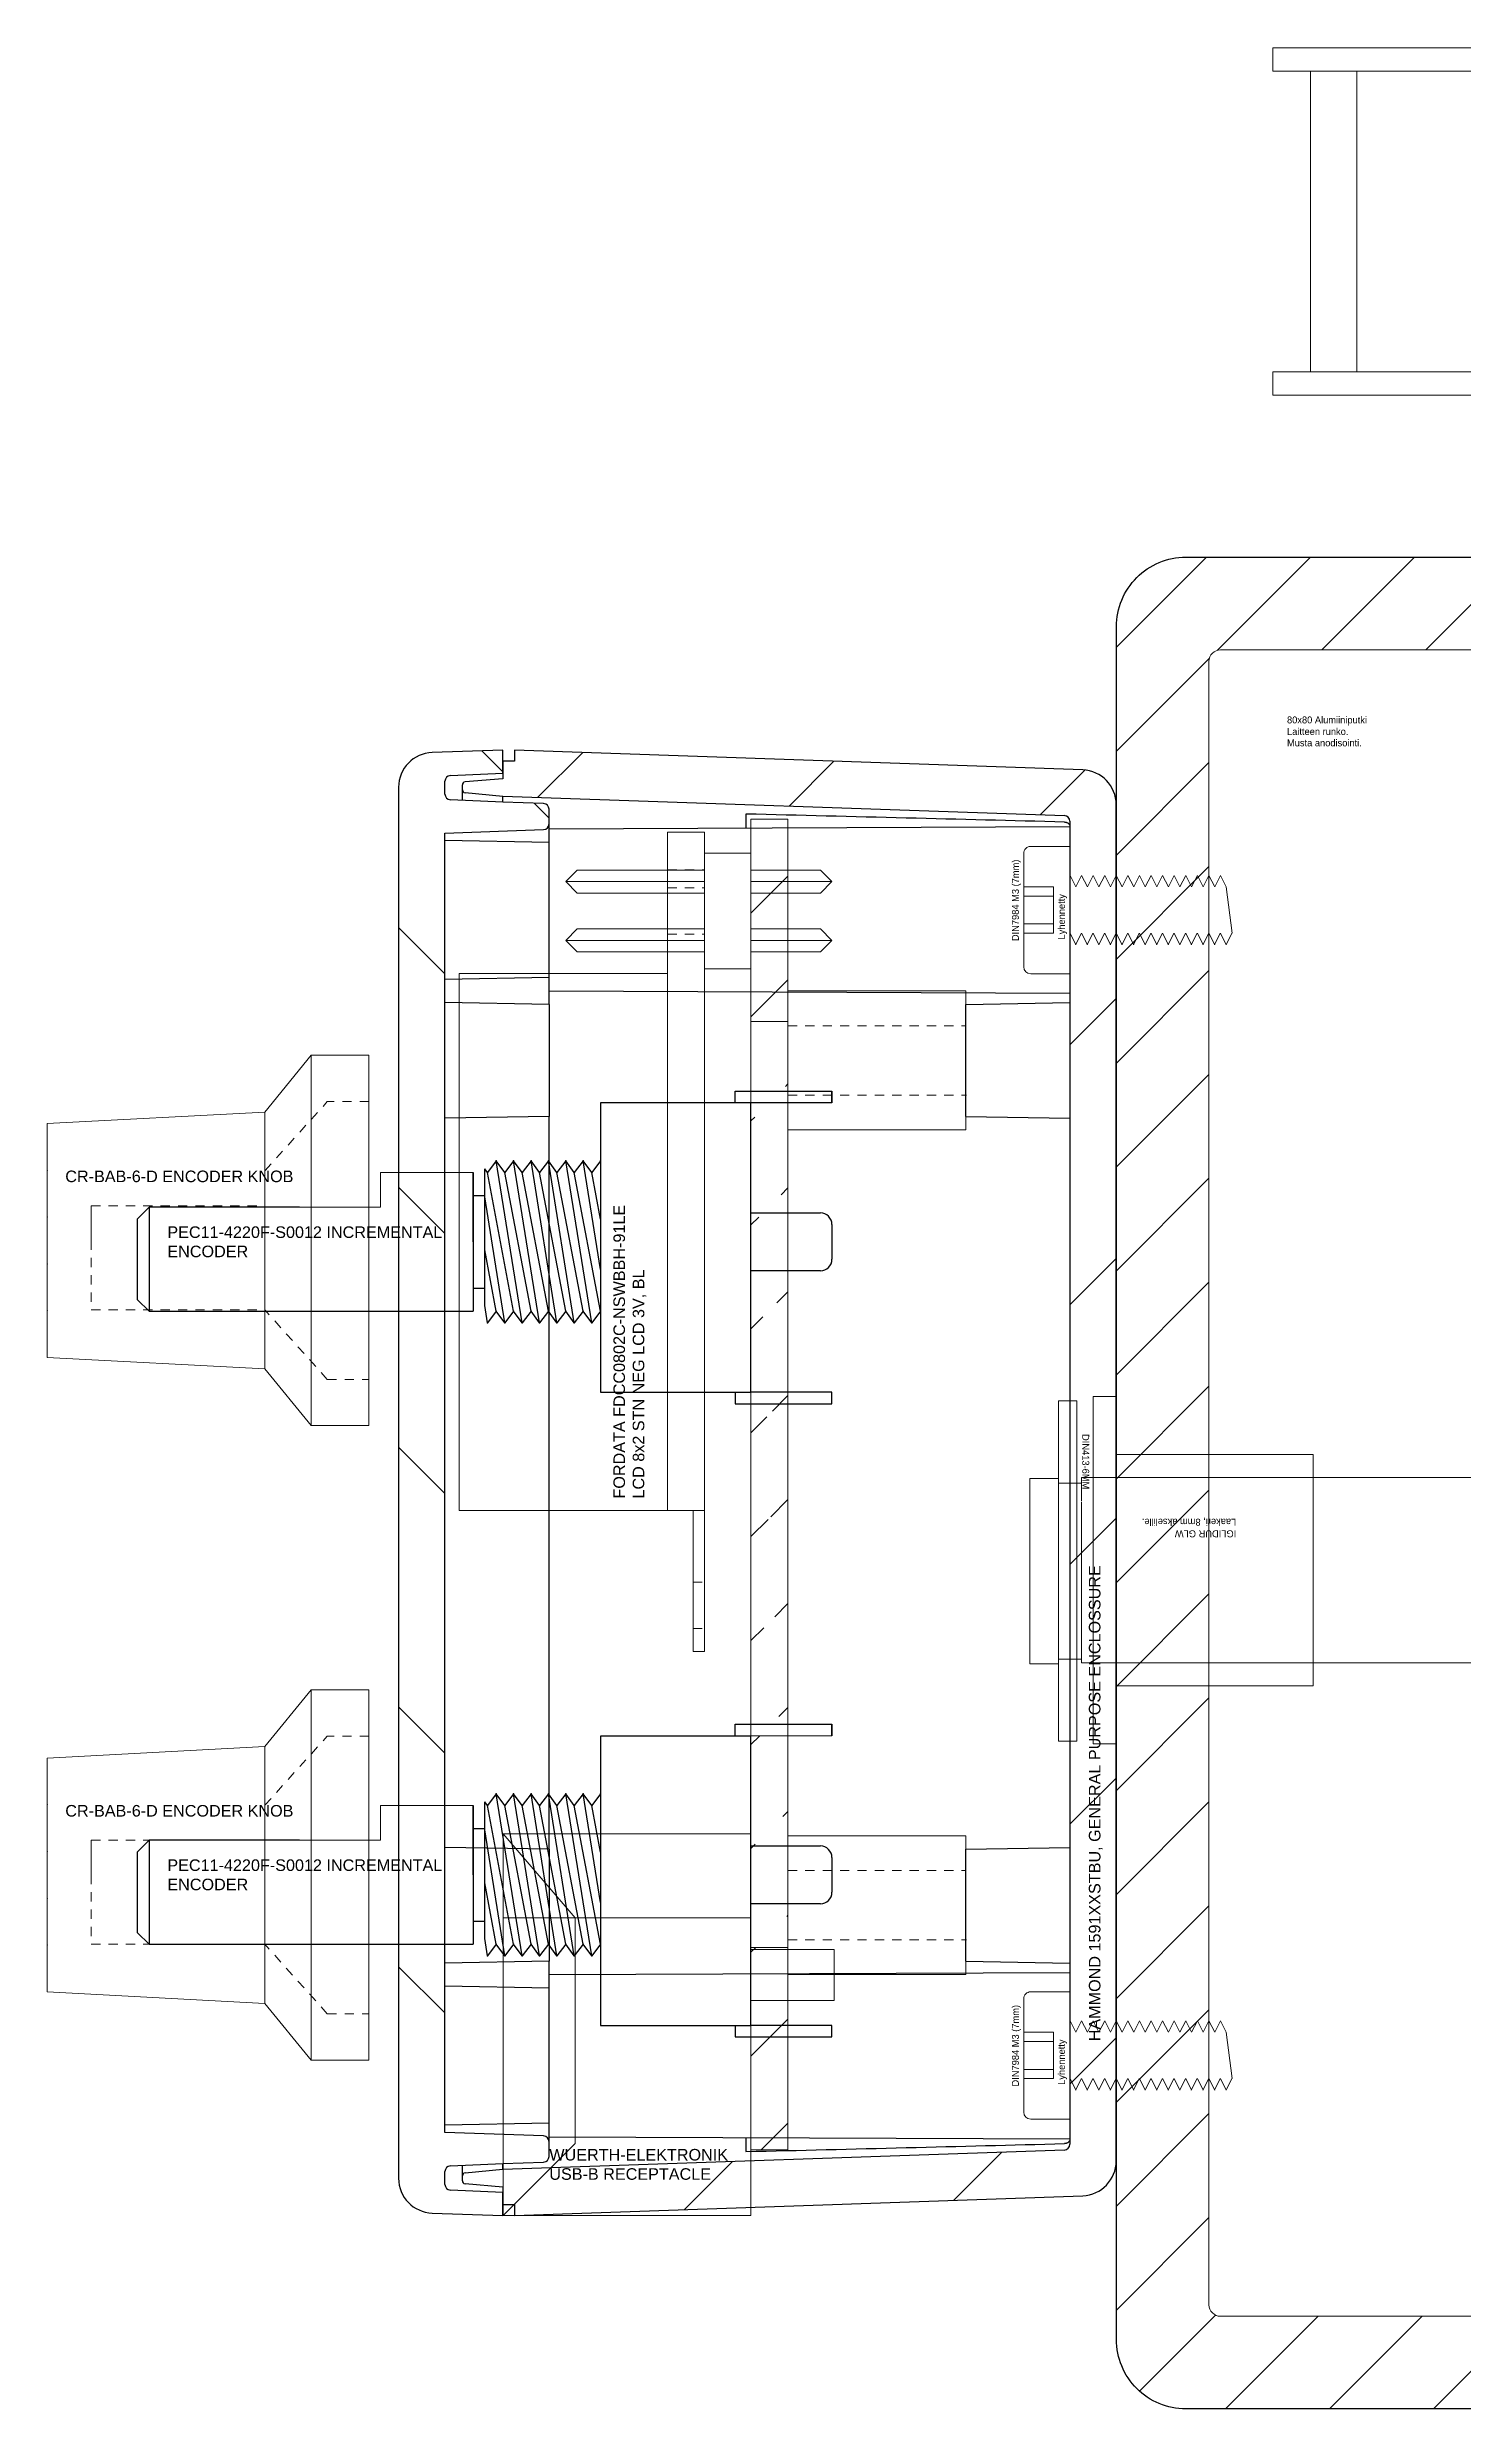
# Model space of a CAD drawing. Header units: millimetres. Extents: x -784753 to 2734, y -375 to 77802.
# Drawn here: x 881.2 to 942.4, y 486.4 to 588.4 of the extents above; entities that cross this region are included whole.
import ezdxf

# ---------------------------------------------------------------- set-up
doc = ezdxf.new("R2010")
doc.units = ezdxf.units.MM
doc.linetypes.add('phl_center', pattern=[0.75, 0.4, -0.35])
for name, color, linetype in [('AKSELI', 241, 'Continuous'), ('ENCODERIT', 40, 'Continuous'), ('LAAKERIT', 210, 'Continuous'), ('PCB-PARTS', 1, 'Continuous'), ('PULTIT_MUTTERIT_RUUVIT', 131, 'Continuous'), ('RATTAAT', 10, 'Continuous'), ('RUNKO', 140, 'Continuous')]:
    doc.layers.add(name, color=color, linetype=linetype)
doc.layers.add('ATTRIBUUTIT', color=61, linetype='Continuous', plot=False)
for name, color, linetype, true_color in [('ENCORE-NUPIT', 7, 'Continuous', 0xff29e8), ('LCD-NÄYTTÖ', 7, 'Continuous', 0x9893ff), ('OHJAINKOTELO', 7, 'Continuous', 0xdabefd), ('PCB', 7, 'Continuous', 0x00e600)]:
    doc.layers.add(name, color=color, linetype=linetype, true_color=true_color)
doc.styles.add('Note Text (ANSI)', font='ARIAL.TTF')

# ---------------------------------------------------------------- blocks, each defined once
blk = doc.blocks.new('ALUMIINIPUTKI-80x80-FRONTS')
at = {"lineweight": 0}
h = blk.add_hatch(dxfattribs=at)
h.set_pattern_fill('ANSI31', color=256, angle=-90, style=0)
h.set_pattern_definition([(-135, (342.8972, 373.0944), (-2.245064, 2.245064), [])])
h.paths.add_polyline_path([(79.11, -69.64), (79.11, -69.91), (79.11, -72.41), (79.11, -76.14, -0.414214), (76.11, -79.14), (2.11, -79.14, -0.414214), (-0.89, -76.14), (-0.89, -2.14, -0.414214), (2.11, 0.86), (21.54, 0.86), (24.04, 0.86), (24.31, 0.86), (26.81, 0.86), (33.97, 0.86), (36.47, 0.86), (39.24, 0.86), (51.54, 0.86), (54.04, 0.86), (54.31, 0.86), (56.81, 0.86), (76.11, 0.86, -0.414214), (79.11, -2.14), (79.11, -67.14)])
h.paths.add_polyline_path([(75.11, -29.11), (75.11, -3.64, 0.414214), (74.61, -3.14), (41.74, -3.14), (36.47, -3.14), (3.61, -3.14, 0.414214), (3.11, -3.64), (3.11, -74.64, 0.414214), (3.61, -75.14), (74.61, -75.14, 0.414214), (75.11, -74.64), (75.11, -48.32), (75.11, -47.32), (75.11, -47.06), (75.11, -46.06), (75.11, -41.82), (75.11, -40.82), (75.11, -40.56), (75.11, -39.56), (75.11, -34.37), (75.11, -31.87), (75.11, -31.61)], flags=16)
for p, q in [((24.18, 0.86), (21.68, 0.86)), ((24.18, 0.86), (26.68, 0.86)), ((39.11, 0.86), (34.11, 0.86)), ((39.11, 0.86), (36.61, 0.86)), ((54.18, 0.86), (51.68, 0.86)), ((54.18, 0.86), (56.68, 0.86)), ((3.11, -3.64), (3.11, -74.64)), ((74.61, -3.14), (3.61, -3.14)), ((36.61, -3.14), (41.61, -3.14)), ((74.61, -3.14), (74.61, -3.14)), ((75.11, -3.64), (75.11, -74.64)), ((75.11, -3.64), (75.11, -3.64)), ((75.11, -31.74), (75.11, -29.24)), ((75.11, -31.74), (75.11, -34.24)), ((75.11, -40.69), (75.11, -39.69)), ((75.11, -40.69), (75.11, -41.69)), ((75.11, -47.19), (75.11, -46.19)), ((75.11, -47.19), (75.11, -48.19)), ((79.11, -69.77), (79.11, -67.27)), ((79.11, -69.77), (79.11, -72.27)), ((3.61, -75.14), (74.61, -75.14))]:
    blk.add_line(p, q, dxfattribs=at)
blk.add_lwpolyline([(79.11, -2.14), (79.11, -76.14, -0.414214), (76.11, -79.14), (2.11, -79.14, -0.414214), (-0.89, -76.14), (-0.89, -2.14, -0.414214), (2.11, 0.86), (76.11, 0.86, -0.414214)], format="xyb", close=True)
for centre, start, end in [((3.61, -3.64), 90, 180), ((74.61, -3.64), 0, 90), ((3.61, -74.64), 180, 270), ((74.61, -74.64), 270, 0)]:
    blk.add_arc(centre, 0.5, start, end, dxfattribs=at)
at = {"layer": 'ATTRIBUUTIT', "lineweight": 0, "flags": 8}
for tag, p in [('_TYYPPI', (6.48, -6.32)), ('_KUVAUS', (6.48, -6.82)), ('_NOTES', (6.48, -7.31)), ('_NOTES_RIVI2', (6.48, -7.77)), ('_NOTES_RIVI3', (6.48, -8.24))]:
    blk.add_attdef(tag, p, '', height=0.3, dxfattribs=at)
blk = doc.blocks.new('T5-40-CAMERA-PLATFORM-LSIDE')
at = {"lineweight": 0}
for p, q in [((33, 21), (-33, 21)), ((-33, 21), (-33, 20)), ((29.48, 21), (-4, 21)), ((6.5, 21), (7.5, 21)), ((33, 21), (33, 20)), ((-33, 20), (-29.37, 20)), ((-31.37, 20), (-31.37, 7)), ((-29.37, 7), (-29.37, 20)), ((-29.37, 20), (29.48, 20)), ((29.48, 7), (29.48, 20)), ((29.48, 20), (33, 20)), ((31.48, 7), (31.48, 20)), ((-33, 6), (-33, 7)), ((-33, 7), (-29.37, 7)), ((-29.37, 7), (29.48, 7)), ((29.48, 7), (33, 7)), ((33, 7), (33, 6)), ((33, 6), (-33, 6)), ((-31.37, 6), (-29.37, 6)), ((-20, 0), (-20, 6)), ((20, 0), (20, 6)), ((31.48, 6), (29.48, 6)), ((20, 0), (-20, 0)), ((0, 0), (-20, 0)), ((0, 0), (-20, 0)), ((0, 0), (-4, 0)), ((0, 0), (-4, 0)), ((0, 0), (-3, 0)), ((0, 0), (20, 0)), ((0, 0), (20, 0)), ((0, 0), (3, 0)), ((0, 0), (4, 0)), ((0, 0), (20, 0)), ((0, 0), (4, 0)), ((0, 0), (20, 0))]:
    blk.add_line(p, q, dxfattribs=at)
at = {"linetype": 'phl_center', "lineweight": 0}
for p, q in [((-6.5, 14.03), (-6.5, 21.03)), ((6.5, 14), (6.5, 21)), ((7.5, 21), (7.5, 5.31)), ((16.87, 5.31), (16.87, 21)), ((0, 14.03), (-6.5, 14.03)), ((-4, 0), (-4, 14.03)), ((-0.06, 14.03), (6.44, 14.03)), ((4, 0), (4, 14)), ((7.5, 5.31), (16.87, 5.31))]:
    blk.add_line(p, q, dxfattribs=at)
at = {"layer": 'ATTRIBUUTIT', "lineweight": 0, "flags": 8}
for tag, p in [('_TYYPPI', (-18.73, 3.3)), ('_KUVAUS', (-18.73, 2.8)), ('_NOTES', (-18.73, 2.31)), ('_NOTES_RIVI2', (-18.73, 1.85)), ('_NOTES_RIVI3', (-18.73, 1.38))]:
    blk.add_attdef(tag, p, '', height=0.3, dxfattribs=at)
blk = doc.blocks.new('AKSELI-8MM-LSIDE')
at = {"lineweight": 0}
for p, q in [((0, 4), (0, -4)), ((1.23, 4), (0, 4)), ((1.23, 3), (1.23, 4)), ((1.23, 0), (1.23, 3.8)), ((1.23, 3.8), (2.23, 3.8)), ((2.23, 3.96), (2.23, 2.96)), ((2.73, 3.96), (2.23, 3.96)), ((51.55, 3.96), (2.23, 3.96)), ((51.55, 3.96), (51.55, 2.96)), ((85.23, 3.96), (56.55, 3.96)), ((56.55, 2.96), (56.55, 3.96)), ((85.23, 3.96), (85.23, 2.96)), ((104.12, 3.96), (90.23, 3.96)), ((90.23, 3.96), (90.23, 2.96)), ((104.12, 3.96), (104.12, -4.04)), ((1.23, 3), (1.23, -3)), ((2.23, 3), (2.23, -3)), ((51.55, 2.96), (56.55, 2.96)), ((85.23, 2.96), (90.23, 2.96)), ((1.23, 0), (1.23, -3.8)), ((1.23, -3), (1.23, -4)), ((2.23, -4.04), (2.23, -3.04)), ((1.23, -4), (0, -4)), ((1.23, -3.8), (2.23, -3.8)), ((2.73, -4.04), (2.23, -4.04)), ((104.12, -4.04), (2.23, -4.04))]:
    blk.add_line(p, q, dxfattribs=at)
blk = doc.blocks.new('IGLIDUR-GLW-10MM-LSIDE')
at = {"lineweight": 0}
for p, q in [((1, 7.5), (0, 7.5)), ((0, 7.5), (0, 5)), ((1, 0), (1, 7.5)), ((-8.5, 5), (-8.5, -5)), ((0, 5), (-8.5, 5)), ((0, 5), (0, -5)), ((1, -5), (1, 5)), ((1, 0), (1, 4)), ((1, 0), (1, -7.5)), ((1, 0), (1, -4)), ((-8.5, -5), (0, -5)), ((0, -7.5), (0, -5)), ((1, -7.5), (0, -7.5))]:
    blk.add_line(p, q, dxfattribs=at)
at = {"linetype": 'phl_center', "lineweight": 0}
for p, q in [((1, 4), (-8.5, 4)), ((1, -4), (-8.5, -4))]:
    blk.add_line(p, q, dxfattribs=at)
at = {"layer": 'ATTRIBUUTIT', "lineweight": 0, "flags": 8}
for tag, p in [('_TYYPPI', (-5.18, -1.72)), ('_KUVAUS', (-5.18, -2.22)), ('_NOTES', (-5.18, -2.7)), ('_NOTES_RIVI2', (-5.18, -3.17)), ('_NOTES_RIVI3', (-5.18, -3.64))]:
    blk.add_attdef(tag, p, '', height=0.3, dxfattribs=at)
blk = doc.blocks.new('AKSELIVARMISTIN-DIN413-LSIDE')
at = {"lineweight": 0}
for p, q in [((-0.01, 14.7), (-0.01, 0)), ((-0.01, 14.7), (0.79, 14.7)), ((0.79, 0), (0.79, 14.7)), ((-0.01, 7.35), (-0.01, 11.15)), ((-0.01, 11.15), (0.79, 11.15)), ((-0.01, 7.35), (-0.01, 3.55)), ((-0.01, 3.55), (0.79, 3.55)), ((-0.01, 0), (0.79, 0))]:
    blk.add_line(p, q, dxfattribs=at)
at = {"layer": 'ATTRIBUUTIT', "lineweight": 0, "flags": 8}
for tag, p in [('_KUVAUS', (-0.24, 4.44)), ('_TYYPPI', (-0.24, 1.43))]:
    blk.add_attdef(tag, p, '', height=0.3, rotation=90, dxfattribs=at)
blk = doc.blocks.new('M3x7-DIN7984-LSIDE')
at = {"lineweight": 0}
for p, q in [((0, 0), (0, 1.7)), ((0.3, 2), (5.2, 2)), ((1.75, 0.71), (1.75, 2)), ((2.15, 0.71), (2.15, 2)), ((3.35, 0.71), (3.35, 2)), ((3.75, 0.71), (3.75, 2)), ((5.5, 1.7), (5.5, 0)), ((5.5, 0), (0, 0)), ((2.75, 0), (1.25, 0)), ((1.75, 0), (1.25, -0.25)), ((2.75, 0.71), (1.75, 0.71)), ((1.75, 0.71), (2.15, 0.71)), ((2.75, 0.71), (3.75, 0.71)), ((2.75, 0), (4.25, 0)), ((3.75, 0.71), (3.35, 0.71)), ((3.75, 0.71), (3.45, 0.71)), ((4.25, 0), (3.75, -0.25)), ((1.25, -0.24), (1.75, -0.49)), ((1.75, -0.5), (1.25, -0.75)), ((1.25, -0.74), (1.75, -0.99)), ((1.75, -1), (1.25, -1.25)), ((3.75, -0.25), (4.25, -0.5)), ((4.25, -0.5), (3.75, -0.75)), ((3.75, -0.75), (4.25, -1)), ((4.25, -1), (3.75, -1.25)), ((1.25, -1.24), (1.75, -1.49)), ((1.75, -1.5), (1.25, -1.75)), ((1.25, -1.74), (1.75, -1.99)), ((1.75, -2), (1.25, -2.25)), ((3.75, -1.25), (4.25, -1.5)), ((4.25, -1.5), (3.75, -1.75)), ((3.75, -1.75), (4.25, -2)), ((4.25, -2), (3.75, -2.25)), ((1.25, -2.24), (1.75, -2.49)), ((1.75, -2.5), (1.25, -2.75)), ((1.25, -2.74), (1.75, -2.99)), ((1.75, -3), (1.25, -3.25)), ((3.75, -2.25), (4.25, -2.5)), ((4.25, -2.5), (3.75, -2.75)), ((3.75, -2.75), (4.25, -3)), ((4.25, -3), (3.75, -3.25)), ((1.25, -3.24), (1.75, -3.49)), ((1.75, -3.5), (1.25, -3.75)), ((1.25, -3.74), (1.75, -3.99)), ((1.75, -4), (1.25, -4.25)), ((3.75, -3.25), (4.25, -3.5)), ((4.25, -3.5), (3.75, -3.75)), ((3.75, -3.75), (4.25, -4)), ((4.25, -4), (3.75, -4.25)), ((1.25, -4.24), (1.75, -4.49)), ((1.75, -4.5), (1.25, -4.75)), ((1.25, -4.74), (1.75, -4.99)), ((1.75, -5), (1.25, -5.25)), ((3.75, -4.25), (4.25, -4.5)), ((4.25, -4.5), (3.75, -4.75)), ((3.75, -4.75), (4.25, -5)), ((4.25, -5), (3.75, -5.25)), ((1.25, -5.24), (1.75, -5.49)), ((1.75, -5.5), (1.25, -5.75)), ((1.25, -5.74), (1.75, -5.99)), ((1.75, -6), (1.25, -6.25)), ((3.75, -5.25), (4.25, -5.5)), ((4.25, -5.5), (3.75, -5.75)), ((3.75, -5.75), (4.25, -6)), ((4.25, -6), (3.75, -6.25)), ((1.25, -6.24), (1.75, -6.49)), ((1.75, -6.5), (1.25, -6.75)), ((1.25, -6.74), (1.75, -6.99)), ((3.75, -6.75), (1.75, -7)), ((3.75, -6.25), (4.25, -6.5)), ((4.25, -6.5), (3.75, -6.75))]:
    blk.add_line(p, q, dxfattribs=at)
for centre, start, end in [((0.3, 1.7), 90, 180), ((5.2, 1.7), 0, 90)]:
    blk.add_arc(centre, 0.3, start, end, dxfattribs=at)
at = {"layer": 'ATTRIBUUTIT', "lineweight": 0, "flags": 8}
for tag, p in [('_TYYPPI', (1.41, 2.21)), ('_NOTE', (1.48, 0.22))]:
    blk.add_attdef(tag, p, '', height=0.3, dxfattribs=at)
blk = doc.blocks.new('LCD-DISPLAY-LSIDE')
at = {"lineweight": 0}
for p, q in [((22.7, 10.6), (-0.5, 10.6)), ((-0.5, 1.6), (-0.5, 10.6)), ((-0.5, 10.6), (-0.5, 1.6)), ((22.7, 1.6), (22.7, 10.6)), ((-0.5, 1.6), (-6.6, 1.6)), ((-0.5, 1.6), (-6.6, 1.6)), ((-6.6, 1.6), (-6.6, 0)), ((-4.47, 1.6), (-4.97, 1.6)), ((-3.2, 1.6), (-4.47, 1.6)), ((-4.47, 1.6), (-3.97, 1.6)), ((-4.47, 1.6), (-1.93, 1.6)), ((-3.2, 1.6), (-4.2, 1.6)), ((-3.2, 1.6), (-2.2, 1.6)), ((-2.2, 1.6), (-2.7, 1.6)), ((-1.93, 1.6), (-2.43, 1.6)), ((-1.93, 1.6), (-1.43, 1.6)), ((-0.5, 1.6), (22.7, 1.6)), ((22.7, 1.6), (22.7, 0)), ((22.7, 0), (-6.6, 0)), ((-6.6, 0), (28.8, 0)), ((28.8, 0.5), (22.7, 0.5)), ((27.8, 0.5), (25.8, 0.5)), ((28.8, 0.5), (27.8, 0.5)), ((28.8, 0), (28.8, 0.5))]:
    blk.add_line(p, q, dxfattribs=at)
at = {"linetype": 'phl_center', "lineweight": 0}
for p, q in [((-4.97, 1.6), (-4.97, 0)), ((-4.2, 1.6), (-4.2, 0)), ((-3.97, 1.6), (-3.97, 0)), ((-2.43, 1.6), (-2.43, 0)), ((-2.2, 1.6), (-2.2, 0)), ((-1.43, 1.6), (-1.43, 0)), ((25.8, 0.5), (25.8, 0)), ((27.8, 0.5), (27.8, 0))]:
    blk.add_line(p, q, dxfattribs=at)
at = {"layer": 'ATTRIBUUTIT', "lineweight": 0, "extrusion": (0, 0, -1), "insert": (22.19, 3.94), "char_height": 2.5, "width": 14.2, "attachment_point": 1, "text_direction": (-1, 0, 0), "style": 'Note Text (ANSI)'}
blk.add_mtext('{\\fArial|b0|i0|c0|p0;\\H0.2x;FORDATA FDCC0802C-NSWBBH-91LE\\PLCD 8x2 STN NEG LCD 3V, BL}', dxfattribs=at)
blk = doc.blocks.new('HAMMOND-1591XXBTBU-FRONT')
h = blk.add_hatch()
h.set_pattern_fill('ANSI31', color=256, scale=63.5, style=0)
h.set_pattern_definition([(45, (881.298, -183.769), (-5.61266, 5.61266), [])])
edge = h.paths.add_edge_path()
edge.add_ellipse((1132.37, 84.36), major_axis=(0, 1.5), ratio=1, start_angle=0, end_angle=88)
edge.add_line((1130.87, 84.41), (1130.76, 81.36))
edge.add_line((1130.76, 81.36), (1131.24, 81.36))
edge.add_line((1131.24, 81.36), (1131.76, 81.36))
edge.add_line((1131.76, 81.36), (1131.86, 83.62))
edge.add_ellipse((1132.11, 83.61), major_axis=(0.011, 0.25), ratio=1, start_angle=2.5, end_angle=90, ccw=False)
edge.add_line((1132.11, 83.86), (1132.66, 83.86))
edge.add_ellipse((1132.66, 83.61), major_axis=(0, 0.25), ratio=1, start_angle=272.5, end_angle=360, ccw=False)
edge.add_line((1132.91, 83.62), (1133.01, 81.36))
edge.add_line((1133.01, 81.36), (1133.07, 79.6))
edge.add_ellipse((1133.32, 79.61), major_axis=(0.009, -0.25), ratio=1, start_angle=270, end_angle=358)
edge.add_line((1133.32, 79.36), (1133.95, 79.36))
edge.add_ellipse((1133.95, 79.61), major_axis=(0, -0.25), ratio=1, start_angle=0, end_angle=88)
edge.add_line((1134.2, 79.6), (1134.35, 83.86))
edge.add_line((1134.35, 83.86), (1190.49, 83.86))
edge.add_line((1190.49, 83.86), (1190.64, 79.6))
edge.add_ellipse((1190.89, 79.61), major_axis=(-0.25, -0.009), ratio=1, start_angle=360, end_angle=448)
edge.add_line((1190.89, 79.36), (1191.52, 79.36))
edge.add_ellipse((1191.52, 79.61), major_axis=(0.25, 0), ratio=1, start_angle=270, end_angle=358)
edge.add_line((1191.77, 79.6), (1191.83, 81.36))
edge.add_line((1191.83, 81.36), (1191.93, 83.62))
edge.add_ellipse((1192.18, 83.61), major_axis=(0.011, 0.25), ratio=1, start_angle=2.5, end_angle=90, ccw=False)
edge.add_line((1192.18, 83.86), (1192.73, 83.86))
edge.add_ellipse((1192.73, 83.61), major_axis=(0, 0.25), ratio=1, start_angle=272.5, end_angle=360, ccw=False)
edge.add_line((1192.98, 83.62), (1193.08, 81.36))
edge.add_line((1193.08, 81.36), (1193.6, 81.36))
edge.add_line((1193.6, 81.36), (1194.08, 81.36))
edge.add_line((1194.08, 81.36), (1193.97, 84.41))
edge.add_ellipse((1192.47, 84.36), major_axis=(-0.05, 1.5), ratio=1, start_angle=270, end_angle=358)
edge.add_line((1192.47, 85.86), (1132.37, 85.86))
h = blk.add_hatch()
h.set_pattern_fill('ANSI31', color=256, scale=63.5, angle=-90, style=0)
h.set_pattern_definition([(-45, (881.298, -183.769), (5.61266, 5.61266), [])])
edge = h.paths.add_edge_path()
edge.add_line((1194.08, 80.86), (1193.6, 80.86))
edge.add_line((1193.6, 80.86), (1193.6, 81.36))
edge.add_line((1193.6, 81.36), (1193.08, 81.36))
edge.add_line((1193.08, 81.36), (1192.84, 81.36))
edge.add_line((1192.84, 81.36), (1192.7, 82.99))
edge.add_ellipse((1192.58, 82.98), major_axis=(0.125, 0.011), ratio=1, start_angle=360, end_angle=445)
edge.add_line((1192.58, 83.11), (1192.36, 83.11))
edge.add_ellipse((1192.36, 82.98), major_axis=(-0.125, 0), ratio=1, start_angle=270, end_angle=355)
edge.add_line((1192.24, 82.99), (1192.09, 81.36))
edge.add_line((1192.09, 81.36), (1191.25, 57.1))
edge.add_ellipse((1191, 57.11), major_axis=(-0.009, -0.25), ratio=1, start_angle=2, end_angle=90, ccw=False)
edge.add_line((1191, 56.86), (1133.84, 56.86))
edge.add_ellipse((1133.84, 57.11), major_axis=(0, -0.25), ratio=1, start_angle=272, end_angle=360, ccw=False)
edge.add_line((1133.59, 57.1), (1132.75, 81.36))
edge.add_line((1132.75, 81.36), (1132.6, 82.99))
edge.add_ellipse((1132.48, 82.98), major_axis=(-0.011, 0.125), ratio=1, start_angle=270, end_angle=355)
edge.add_line((1132.48, 83.11), (1132.26, 83.11))
edge.add_ellipse((1132.26, 82.98), major_axis=(0, 0.125), ratio=1, start_angle=0, end_angle=85)
edge.add_line((1132.14, 82.99), (1132, 81.36))
edge.add_line((1132, 81.36), (1131.76, 81.36))
edge.add_line((1131.76, 81.36), (1131.24, 81.36))
edge.add_line((1131.24, 81.36), (1131.24, 80.86))
edge.add_line((1131.24, 80.86), (1130.76, 80.86))
edge.add_line((1130.76, 80.86), (1131.62, 56.3))
edge.add_ellipse((1133.12, 56.36), major_axis=(1.5, 0.05), ratio=1, start_angle=180, end_angle=268)
edge.add_line((1133.12, 54.86), (1191.72, 54.86))
edge.add_ellipse((1191.72, 56.36), major_axis=(0, -1.5), ratio=1, start_angle=0, end_angle=88)
edge.add_line((1193.22, 56.3), (1194.08, 80.86))
for p, q in [((1192.47, 85.86), (1132.37, 85.86)), ((1130.87, 84.41), (1130.76, 81.36)), ((1132.11, 83.86), (1132.66, 83.86)), ((1134.2, 79.6), (1134.35, 83.86)), ((1134.35, 83.86), (1190.49, 83.86)), ((1134.75, 79.36), (1134.67, 83.86)), ((1140.59, 79.36), (1140.67, 83.86)), ((1141.75, 79.36), (1141.67, 83.86)), ((1146.59, 79.36), (1146.67, 83.86)), ((1178.25, 79.36), (1178.17, 83.86)), ((1183.09, 79.36), (1183.17, 83.86)), ((1184.25, 79.36), (1184.17, 83.86)), ((1190.09, 79.36), (1190.17, 83.86)), ((1190.49, 83.86), (1190.64, 79.6)), ((1192.18, 83.86), (1192.73, 83.86)), ((1194.08, 81.36), (1193.97, 84.41)), ((1131.76, 81.36), (1131.86, 83.62)), ((1132.14, 82.99), (1132, 81.36)), ((1132.48, 83.11), (1132.26, 83.11)), ((1132.94, 83.11), (1132.48, 83.11)), ((1132.75, 81.36), (1132.6, 82.99)), ((1132.91, 83.62), (1133.01, 81.36)), ((1191.83, 81.36), (1191.93, 83.62)), ((1192.36, 83.11), (1191.9, 83.11)), ((1192.24, 82.99), (1192.09, 81.36)), ((1192.58, 83.11), (1192.36, 83.11)), ((1192.84, 81.36), (1192.7, 82.99)), ((1192.98, 83.62), (1193.08, 81.36)), ((1130.76, 81.36), (1131.76, 81.36)), ((1131.24, 80.86), (1130.76, 80.86)), ((1130.76, 80.86), (1131.62, 56.3)), ((1132, 81.36), (1131.24, 81.36)), ((1131.24, 81.36), (1131.24, 80.86)), ((1133.59, 57.1), (1132.75, 81.36)), ((1132.75, 81.36), (1133.01, 81.36)), ((1133.01, 81.36), (1133.07, 79.6)), ((1192.09, 81.36), (1191.25, 57.1)), ((1191.77, 79.6), (1191.83, 81.36)), ((1191.83, 81.36), (1192.09, 81.36)), ((1193.6, 81.36), (1192.84, 81.36)), ((1193.08, 81.36), (1194.08, 81.36)), ((1193.22, 56.3), (1194.08, 80.86)), ((1193.6, 80.86), (1193.6, 81.36)), ((1194.08, 80.86), (1193.6, 80.86)), ((1133.32, 79.36), (1133.95, 79.36)), ((1133.95, 79.36), (1134.17, 79.36)), ((1134.17, 79.36), (1134.07, 56.86)), ((1134.17, 79.36), (1141.17, 79.36)), ((1141.17, 79.36), (1141.27, 56.86)), ((1141.17, 79.36), (1141.75, 79.36)), ((1146.59, 79.36), (1141.75, 79.36)), ((1146.59, 79.36), (1178.25, 79.36)), ((1183.09, 79.36), (1178.25, 79.36)), ((1183.09, 79.36), (1183.67, 79.36)), ((1183.67, 79.36), (1183.57, 56.86)), ((1183.67, 79.36), (1190.67, 79.36)), ((1190.67, 79.36), (1190.77, 56.86)), ((1190.67, 79.36), (1190.89, 79.36)), ((1190.89, 79.36), (1191.52, 79.36)), ((1134.13, 70.86), (1133.53, 70.86)), ((1191.31, 70.86), (1190.71, 70.86)), ((1141.75, 61.36), (1141.67, 56.86)), ((1141.75, 61.36), (1146.59, 61.36)), ((1146.59, 61.36), (1146.67, 56.86)), ((1178.25, 61.36), (1178.17, 56.86)), ((1178.25, 61.36), (1183.09, 61.36)), ((1183.09, 61.36), (1183.17, 56.86)), ((1191, 56.86), (1133.84, 56.86)), ((1133.12, 54.86), (1191.72, 54.86))]:
    blk.add_line(p, q)
at = {"flags": 128}
for points in [[(1134.05, 56.86), (1134.04, 56.86), (1134.03, 56.86), (1134.02, 56.86), (1134.01, 56.86), (1134, 56.87), (1133.99, 56.87), (1133.98, 56.88), (1133.97, 56.89), (1133.96, 56.9), (1133.95, 56.9), (1133.94, 56.91), (1133.93, 56.92), (1133.92, 56.94), (1133.91, 56.95), (1133.91, 56.96), (1133.9, 56.97), (1133.89, 56.99), (1133.89, 57), (1133.88, 57.02), (1133.88, 57.03), (1133.88, 57.05), (1133.87, 57.06), (1133.87, 57.08), (1133.87, 57.1)], [(1190.97, 57.1), (1190.97, 57.08), (1190.97, 57.06), (1190.96, 57.05), (1190.96, 57.03), (1190.96, 57.02), (1190.95, 57), (1190.95, 56.99), (1190.94, 56.97), (1190.93, 56.96), (1190.93, 56.95), (1190.92, 56.94), (1190.91, 56.92), (1190.9, 56.91), (1190.89, 56.9), (1190.88, 56.9), (1190.87, 56.89), (1190.86, 56.88), (1190.85, 56.87), (1190.84, 56.87), (1190.83, 56.86), (1190.82, 56.86), (1190.81, 56.86), (1190.8, 56.86), (1190.79, 56.86)]]:
    blk.add_lwpolyline(points, dxfattribs=at)
for centre, radius, start, end in [((1132.37, 84.36), 1.5, 90, 178), ((1192.47, 84.36), 1.5, 2, 90), ((1132.11, 83.61), 0.25, 90, 177.5), ((1132.66, 83.61), 0.25, 2.5, 90), ((1192.18, 83.61), 0.25, 90, 177.5), ((1192.73, 83.61), 0.25, 2.5, 90), ((1132.26, 82.98), 0.125, 90, 175), ((1132.48, 82.98), 0.125, 5, 90), ((1192.36, 82.98), 0.125, 90, 175), ((1192.58, 82.98), 0.125, 5, 90), ((1133.32, 79.61), 0.25, 182, 270), ((1133.95, 79.61), 0.25, 270, 358), ((1190.89, 79.61), 0.25, 182, 270), ((1191.52, 79.61), 0.25, 270, 358), ((1133.12, 56.36), 1.5, 182, 270), ((1133.84, 57.11), 0.25, 182, 270), ((1191, 57.11), 0.25, 270, 358), ((1191.72, 56.36), 1.5, 270, 358)]:
    blk.add_arc(centre, radius, start, end)
for centre, major_axis, start_param, end_param in [((1134.6, 85.5), (-2.59, 114.58), 1.698683, 1.821053), ((1190.24, 85.5), (2.59, 114.58), 4.462133, 4.584503)]:
    blk.add_ellipse(centre, major_axis=major_axis, ratio=0.012351, start_param=start_param, end_param=end_param)
at = {"layer": 'ATTRIBUUTIT', "lineweight": 0, "insert": (1138.29, 56.04), "char_height": 2.5, "width": 50.5331, "attachment_point": 1, "style": 'Note Text (ANSI)'}
blk.add_mtext('{\\fArial|b0|i0|c0|p0;\\H0.2x;HAMMOND 1591XXSTBU, GENERAL PURPOSE ENCLOSSURE}', dxfattribs=at)
blk = doc.blocks.new('PCB-FSIDE')
at = {"lineweight": 0}
h = blk.add_hatch(dxfattribs=at)
h.set_pattern_fill('ANSI31', color=256, style=0)
h.set_pattern_definition([(45, (-1093.545, 337.3898), (-2.245064, 2.245064), [])])
h.paths.add_polyline_path([(1.6, -34.58), (1.6, 22.92), (0, 22.92), (0, -34.58)])
edge = h.paths.add_edge_path()
edge.add_line((1.6, -25.83), (0, -25.83))
edge.add_line((1.6, 14.17), (0, 14.17))
for p, q in [((0, 22.92), (1.6, 22.92)), ((0, -34.58), (0, 22.92)), ((1.6, 22.92), (1.6, -34.58)), ((1.6, 14.17), (0, 14.17)), ((1.6, -25.83), (0, -25.83)), ((1.6, -34.58), (0, -34.58))]:
    blk.add_line(p, q, dxfattribs=at)
blk = doc.blocks.new('DIGITAL-ENCODER-SIDE')
for p, q in [((526.36, 18.59), (526.86, 19.09)), ((526.36, 18.59), (526.36, 12.09)), ((530.86, 18.59), (526.36, 18.59)), ((526.86, 19.09), (530.36, 19.09)), ((530.36, 19.09), (530.86, 18.59)), ((530.86, 12.09), (530.86, 18.59)), ((526.36, 13.59), (526.36, 4.59)), ((525.86, 3.22), (531.3, 4.09)), ((525.86, 3.97), (526.61, 4.09)), ((532.36, 4.59), (526.36, 4.59)), ((526.36, 3.59), (529.02, 4.09)), ((526.61, 4.09), (532.52, 4.09)), ((529.36, 4.59), (527.36, 4.59)), ((527.36, 4.59), (527.36, 4.09)), ((529.36, 4.59), (532.36, 4.59)), ((529.36, 4.59), (531.36, 4.59)), ((531.36, 4.59), (531.36, 4.09)), ((532.36, 3.97), (532.52, 4.09)), ((526.36, 3.59), (525.86, 3.97)), ((525.86, 3.22), (526.36, 3.59)), ((525.86, 2.47), (532.86, 3.59)), ((526.36, 2.84), (525.86, 3.22)), ((526.36, 2.84), (532.36, 3.97)), ((526.36, 2.09), (532.36, 3.22)), ((532.86, 3.59), (532.36, 3.97)), ((532.36, 3.22), (532.86, 3.59)), ((532.86, 2.84), (532.36, 3.22)), ((525.86, 2.47), (526.36, 2.84)), ((525.86, 1.72), (532.86, 2.84)), ((526.36, 2.09), (525.86, 2.47)), ((525.86, 1.72), (526.36, 2.09)), ((525.86, 0.97), (532.86, 2.09)), ((526.36, 1.34), (532.36, 2.47)), ((532.36, 2.47), (532.86, 2.84)), ((532.86, 2.09), (532.36, 2.47)), ((532.36, 1.72), (532.86, 2.09)), ((526.36, 1.34), (525.86, 1.72)), ((525.86, 0.97), (526.36, 1.34)), ((525.86, 0.22), (532.86, 1.34)), ((526.36, 0.59), (532.36, 1.72)), ((532.86, 1.34), (532.36, 1.72)), ((532.36, 0.97), (532.86, 1.34)), ((526.36, 0.59), (525.86, 0.97)), ((525.86, 0.22), (526.36, 0.59)), ((525.86, -0.53), (532.86, 0.59)), ((526.36, -0.16), (525.86, 0.22)), ((526.36, -0.16), (532.36, 0.97)), ((526.36, -0.91), (532.36, 0.22)), ((532.86, 0.59), (532.36, 0.97)), ((532.36, 0.22), (532.86, 0.59)), ((532.86, -0.16), (532.36, 0.22)), ((522.86, -0.91), (522.86, -7.41)), ((535.36, -0.91), (522.86, -0.91)), ((529.11, -0.91), (525.61, -0.91)), ((525.86, -0.53), (526.36, -0.16)), ((526.36, -0.91), (525.86, -0.53)), ((532.61, -0.91), (526.11, -0.91)), ((526.36, -0.91), (526.36, -0.91)), ((528.17, -0.91), (532.86, -0.16)), ((530.34, -0.91), (532.36, -0.53)), ((532.36, -0.53), (532.86, -0.16)), ((532.86, -0.91), (532.36, -0.53)), ((535.36, -7.41), (535.36, -0.91)), ((522.86, -6.73), (522.36, -6.73)), ((522.36, -6.73), (522.36, -7.41)), ((535.36, -7.41), (535.36, -6.73)), ((535.36, -6.73), (535.36, -6.73)), ((535.36, -6.73), (535.87, -6.73)), ((535.87, -6.73), (535.87, -7.41)), ((522.36, -7.41), (522.36, -10.91)), ((522.86, -7.41), (535.36, -7.41)), ((522.86, -10.91), (522.86, -7.41)), ((528.11, -10.41), (528.11, -7.41)), ((528.11, -7.41), (530.61, -7.41)), ((530.61, -7.41), (530.61, -10.41)), ((535.37, -10.91), (535.36, -7.41)), ((535.87, -7.41), (535.87, -10.91)), ((522.36, -10.91), (522.86, -10.91)), ((529.36, -10.91), (528.61, -10.91)), ((530.11, -10.91), (529.36, -10.91)), ((535.87, -10.91), (535.37, -10.91)), ((535.37, -10.91), (535.87, -10.91)), ((535.87, -10.91), (535.37, -10.91))]:
    blk.add_line(p, q)
at = {"lineweight": 0}
for p, q in [((530.86, 18.59), (530.86, 8.59)), ((530.86, 8.59), (532.36, 8.59)), ((532.36, 8.59), (532.36, 4.59))]:
    blk.add_line(p, q, dxfattribs=at)
for centre, start, end in [((528.61, -10.41), 180, 270), ((530.11, -10.41), 270, 0)]:
    blk.add_arc(centre, 0.5, start, end)
for p in [(525.86, 3.97), (525.86, 3.22), (526.36, 3.59), (532.36, 3.97), (532.36, 3.22), (532.86, 3.59), (525.86, 2.47), (526.36, 2.84), (526.36, 2.09), (532.36, 2.47), (532.86, 2.84), (532.86, 2.09), (525.86, 1.72), (526.36, 1.34), (532.36, 1.72), (532.86, 1.34), (525.86, 0.97), (525.86, 0.22), (526.36, 0.59), (532.36, 0.97), (532.36, 0.22), (532.86, 0.59), (525.86, -0.53), (526.36, -0.16), (526.36, -0.91), (532.36, -0.53), (532.86, -0.16), (532.86, -0.91)]:
    blk.add_point(p)
at = {"layer": 'ATTRIBUUTIT', "lineweight": 0, "insert": (530.03, 17.8), "char_height": 2.5, "width": 23.2092, "attachment_point": 1, "rotation": 270, "style": 'Note Text (ANSI)'}
blk.add_mtext('{\\fArial|b0|i0|c0|p0;\\H0.2x;PEC11-4220F-S0012 INCREMENTAL\\PENCODER\\P}', dxfattribs=at)
blk = doc.blocks.new('DIGITAL-ENCODER-KNOB-LSIDE')
at = {"lineweight": 0}
for p, q in [((9.5, 7.25), (7.5, 4.8)), ((12, 7.25), (9.5, 7.25)), ((9.5, 7.25), (9.5, -8.75)), ((9.5, 7.25), (12, 7.25)), ((12, -0.75), (12, 7.25)), ((12, 7.25), (12, -8.75)), ((12, -0.75), (12, 5.25)), ((-1.9, 4.3), (7.5, 4.8)), ((-1.9, 4.3), (-1.9, -5.8)), ((7.5, -6.3), (7.5, 4.8)), ((7.5, 2.28), (7.5, 2.78)), ((7.5, 0.75), (7.5, 2.28)), ((7.5, 0.76), (7.5, 2.26)), ((7.5, 0.26), (7.5, 0.76)), ((7.5, -0.75), (7.5, -3.75)), ((7.5, -1.76), (7.5, -2.26)), ((7.5, -3.78), (7.5, -3.28)), ((7.5, -3.78), (7.5, -4.28)), ((-1.9, -5.8), (7.5, -6.3)), ((7.5, -6.3), (9.5, -8.75)), ((12, -8.75), (9.5, -8.75))]:
    blk.add_line(p, q, dxfattribs=at)
at = {"linetype": 'phl_center', "lineweight": 0}
for p, q in [((7.5, 2.26), (10.2, 5.25)), ((12, 5.25), (10.2, 5.25)), ((0, -0.75), (0, 0.75)), ((0, 0.75), (7.5, 0.75)), ((0, 0.75), (0, -3.75)), ((0, -0.75), (0, -3.75)), ((0, -3.75), (7.5, -3.75)), ((10.2, -6.75), (7.5, -3.75)), ((10.2, -6.75), (12, -6.75))]:
    blk.add_line(p, q, dxfattribs=at)
at = {"lineweight": 0}
for p in [(-1.9, 2.28), (-1.9, 0.26), (-1.9, -1.76), (-1.9, -3.78)]:
    blk.add_point(p, dxfattribs=at)
at = {"layer": 'ATTRIBUUTIT', "lineweight": 0, "insert": (-1.12, 2.27), "char_height": 2.5, "width": 11.7291, "attachment_point": 1, "style": 'Note Text (ANSI)'}
blk.add_mtext('{\\fArial|b0|i0|c0|p0;\\H0.2x;CR-BAB-6-D ENCODER KNOB}', dxfattribs=at)
blk = doc.blocks.new('HEADER-2.54MM-LSIDE')
at = {"lineweight": 0}
for p, q in [((-6, 0.635), (-5.5, 1.135)), ((-5.5, 1.135), (0, 1.135)), ((0, 1.865), (0, -3.135)), ((2, 1.865), (0, 1.865)), ((2, -3.135), (2, 1.865)), ((5, 1.135), (2, 1.135)), ((5, 1.135), (5.5, 0.635)), ((-6, 0.635), (-5.5, 0.135)), ((-6, 0.635), (0, 0.635)), ((-5.5, 0.135), (0, 0.135)), ((0, -0.635), (0, 0.635)), ((0, 0.635), (0, -1.905)), ((5.5, 0.635), (2, 0.635)), ((5, 0.135), (2, 0.135)), ((5.5, 0.635), (5, 0.135)), ((-6, -1.905), (-5.5, -1.405)), ((-6, -1.905), (-5.5, -2.405)), ((-6, -1.905), (0, -1.905)), ((-5.5, -1.405), (0, -1.405)), ((2, -1.905), (2, -1.405)), ((2, -1.405), (5, -1.405)), ((5.5, -1.905), (2, -1.905)), ((5.5, -1.905), (5, -1.405)), ((5, -2.405), (5.5, -1.905)), ((-5.5, -2.405), (0, -2.405)), ((5, -2.405), (2, -2.405)), ((0, -3.135), (2, -3.135))]:
    blk.add_line(p, q, dxfattribs=at)
blk = doc.blocks.new('PCB-KOROKEPALA-LSIDE')
at = {"lineweight": 0}
for p, q in [((-1.13, 6), (6.56, 6)), ((-1.13, 0), (-1.13, 6)), ((6.56, 0.58), (6.56, 6)), ((-1.13, 3), (-1.13, 4.5)), ((-1.13, 3), (-1.13, 1.5)), ((6.56, 0), (-1.13, 0)), ((6.56, 0.58), (6.56, 0))]:
    blk.add_line(p, q, dxfattribs=at)
at = {"linetype": 'phl_center', "lineweight": 0}
for p, q in [((-1.13, 4.5), (6.56, 4.5)), ((-1.13, 1.5), (6.58, 1.5))]:
    blk.add_line(p, q, dxfattribs=at)
blk = doc.blocks.new('USB-B-LSIDE')
at = {"lineweight": 0}
for p, q in [((0, 10.7), (16.5, 10.7)), ((0, 0), (0, 10.7)), ((3.64, 7.58), (0, 10.7)), ((3.64, 10.7), (3.64, 0)), ((16.5, 10.7), (13.39, 7.58)), ((16.5, 10.7), (16.5, 0)), ((13.39, 7.58), (3.64, 7.58)), ((16.5, 0), (0, 0)), ((7.2, 0), (5, 0)), ((5, 0), (5, -3.6)), ((16.5, 0), (6.1, 0)), ((7.2, -3.6), (7.2, 0)), ((5, -3.6), (6.1, -3.6)), ((6.1, -3.6), (7.2, -3.6))]:
    blk.add_line(p, q, dxfattribs=at)
at = {"layer": 'ATTRIBUUTIT', "lineweight": 0, "extrusion": (0, 0, -1), "insert": (13.62, 8.7), "char_height": 2.5, "width": 7.3321, "attachment_point": 1, "text_direction": (0, -1, 0), "style": 'Note Text (ANSI)'}
blk.add_mtext('{\\fArial|b0|i0|c0|p0;\\H0.2x;WUERTH-ELEKTRONIK\\PUSB-B RECEPTACLE}', dxfattribs=at)
blk = doc.blocks.new('ASSEMBLY-CTRL-BOX-LSIDE')
at = {"layer": 'ENCODERIT', "rotation": 90}
for p in [(4.59, -527.36), (4.59, -554.71)]:
    blk.add_blockref('DIGITAL-ENCODER-SIDE', p, dxfattribs=at)
at = {"layer": 'ENCORE-NUPIT', "lineweight": 0}
for p in [(-16.5, 2.81), (-16.5, -24.6)]:
    blk.add_blockref('DIGITAL-ENCODER-KNOB-LSIDE', p, dxfattribs=at)
at = {"layer": 'LCD-NÄYTTÖ', "lineweight": 0, "xscale": -1, "rotation": 90.00000000000001}
blk.add_blockref('LCD-DISPLAY-LSIDE', (10, 13.1), dxfattribs=at)
at = {"layer": 'OHJAINKOTELO', "lineweight": 0, "rotation": 89.99999999999999}
blk.add_blockref('HAMMOND-1591XXBTBU-FRONT', (82.64, -1170.83), dxfattribs=at)
at = {"layer": 'PCB', "lineweight": 0}
blk.add_blockref('PCB-FSIDE', (12, -2.65), dxfattribs=at)
at = {"layer": 'PCB-PARTS', "lineweight": 0}
for name, p in [('HEADER-2.54MM-LSIDE', (10, 16.93)), ('PCB-KOROKEPALA-LSIDE', (14.73, 6.84)), ('PCB-KOROKEPALA-LSIDE', (14.73, -29.66))]:
    blk.add_blockref(name, p, dxfattribs=at)
at = {"layer": 'PCB-PARTS', "lineweight": 0, "xscale": -1, "rotation": 90.00000000000001}
blk.add_blockref('USB-B-LSIDE', (11.99, -23.57), dxfattribs=at)

msp = doc.modelspace()

# ---------------------------------------------------------------- block references
at = {"lineweight": 0}
msp.add_blockref('ASSEMBLY-CTRL-BOX-LSIDE', (899.603, 534.77), dxfattribs=at)
at = {"layer": 'AKSELI', "lineweight": 0, "xscale": -1, "rotation": 180}
msp.add_blockref('AKSELI-8MM-LSIDE', (923.656, 522.545), dxfattribs=at)
at = {"layer": 'LAAKERIT', "lineweight": 0, "rotation": 180}
msp.add_blockref('IGLIDUR-GLW-10MM-LSIDE', (927.389, 522.587), dxfattribs=at).add_auto_attribs({'_TYYPPI': 'IGLIDUR GLW', '_KUVAUS': 'Laakeri, 8mm akselille.'})
at = {"layer": 'PULTIT_MUTTERIT_RUUVIT', "lineweight": 0}
for name, p, rotation, values in [('M3x7-DIN7984-LSIDE', (925.389, 548.354), 89.99999999999984, {'_TYYPPI': 'DIN7984 M3 (7mm)', '_NOTE': 'Lyhennetty'}), ('AKSELIVARMISTIN-DIN413-LSIDE', (925.677, 529.896), 180, {'_TYYPPI': 'DIN413-6MM'}), ('M3x7-DIN7984-LSIDE', (925.389, 498.868), 89.99999999999984, {'_TYYPPI': 'DIN7984 M3 (7mm)', '_NOTE': 'Lyhennetty'})]:
    msp.add_blockref(name, p, dxfattribs=dict(at, rotation=rotation)).add_auto_attribs(values)
at = {"layer": 'RATTAAT', "lineweight": 0}
msp.add_blockref('T5-40-CAMERA-PLATFORM-LSIDE', (967.148, 567.354), dxfattribs=at).add_auto_attribs({'_TYYPPI': 'T5-10-21MM-2', '_KUVAUS': 'Koneistettu kamera-alusta rattaasta.'})
at = {"layer": 'RUNKO', "lineweight": 0}
msp.add_blockref('ALUMIINIPUTKI-80x80-FRONTS', (928.282, 565.49), dxfattribs=at).add_auto_attribs({'_TYYPPI': '80x80 Alumiiniputki', '_KUVAUS': 'Laitteen runko.', '_NOTES': 'Musta anodisointi.'})

doc.saveas('drawing.dxf')
